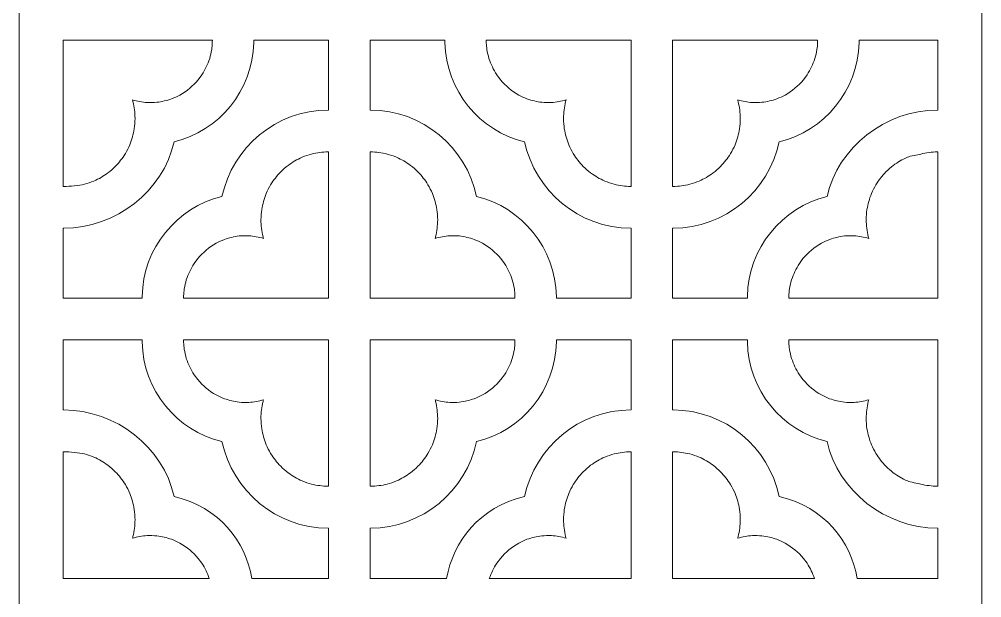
# Model space of a CAD drawing. Header units: centimetres. Extents: x -8.9 to 4.9, y -11.7 to 13.3.
# Drawn here: x -8.92 to -2.79, y -2.08 to 1.61 of the extents above; entities that cross this region are included whole.
import ezdxf

# ---------------------------------------------------------------- set-up
doc = ezdxf.new("R2010")
doc.units = ezdxf.units.CM
doc.header["$MEASUREMENT"] = 0
doc.layers.add('layer 1', color=7, linetype='Continuous')

msp = doc.modelspace()

# ---------------------------------------------------------------- linework, layer by layer
at = {"layer": 'layer 1', "color": 242, "lineweight": 9}
for points, knots in [([(-8.92213, 13.2767), (-8.92213, 13.2767), (-2.78513, 13.2767), (-2.78513, 13.2767), (-2.78513, 13.2767), (-2.78513, 13.2767), (-2.78513, -11.68049), (-2.78513, -11.68049), (-2.78513, -11.68049), (-2.78513, -11.68049), (-8.92213, -11.68049), (-8.92213, -11.68049), (-8.92213, -11.68049), (-8.92213, -11.68049), (-8.92213, 13.2767), (-8.92213, 13.2767)], [0, 0, 0, 0, 0.2, 0.2, 0.2, 0.2, 0.4, 0.4, 0.4, 0.4, 0.6, 0.6, 0.6, 0.6, 1, 1, 1, 1]), ([(-8.64126, 1.4734), (-8.64126, 1.4734), (-7.69088, 1.4734), (-7.69088, 1.4734), (-7.69088, 1.4734), (-7.69095, 1.46608), (-7.69107, 1.45833), (-7.69122, 1.45494), (-7.69122, 1.45494), (-7.69182, 1.4414), (-7.69301, 1.42778), (-7.69479, 1.41367), (-7.69479, 1.41367), (-7.69829, 1.39396), (-7.70254, 1.37535), (-7.70797, 1.35609), (-7.70797, 1.35609), (-7.72078, 1.31796), (-7.73629, 1.28551), (-7.75781, 1.25163), (-7.75781, 1.25163), (-7.75781, 1.25163), (-7.78074, 1.22067), (-7.78074, 1.22067), (-7.78074, 1.22067), (-7.81572, 1.17988), (-7.85186, 1.14967), (-7.89814, 1.12272), (-7.89814, 1.12272), (-7.91546, 1.11373), (-7.93241, 1.10597), (-7.95052, 1.09873), (-7.95052, 1.09873), (-7.98237, 1.0878), (-8.01209, 1.0809), (-8.04545, 1.07659), (-8.04545, 1.07659), (-8.06606, 1.075), (-8.08572, 1.07451), (-8.10638, 1.07504), (-8.10638, 1.07504), (-8.13919, 1.07757), (-8.16865, 1.08274), (-8.20018, 1.09163), (-8.20018, 1.09163), (-8.19914, 1.08818), (-8.19813, 1.08471), (-8.19714, 1.0812), (-8.19714, 1.0812), (-8.18875, 1.04459), (-8.1846, 1.01086), (-8.18366, 0.97329), (-8.18366, 0.97329), (-8.18422, 0.95089), (-8.1858, 0.92961), (-8.18861, 0.90738), (-8.18861, 0.90738), (-8.195, 0.87136), (-8.20397, 0.83941), (-8.21728, 0.80537), (-8.21728, 0.80537), (-8.22598, 0.78598), (-8.23518, 0.76787), (-8.24569, 0.74941), (-8.24569, 0.74941), (-8.26492, 0.71915), (-8.28505, 0.69329), (-8.30961, 0.66725), (-8.30961, 0.66725), (-8.32482, 0.65259), (-8.34004, 0.63926), (-8.35656, 0.62612), (-8.35656, 0.62612), (-8.3856, 0.60522), (-8.41378, 0.58881), (-8.44625, 0.57393), (-8.44625, 0.57393), (-8.466, 0.56604), (-8.4852, 0.55946), (-8.50561, 0.55357), (-8.50561, 0.55357), (-8.54183, 0.54509), (-8.60119, 0.5409), (-8.63835, 0.53994), (-8.63835, 0.53994), (-8.63864, 0.53995), (-8.63978, 0.53996), (-8.64126, 0.53997), (-8.64126, 0.53997), (-8.64126, 0.53997), (-8.64126, 1.4734), (-8.64126, 1.4734)], [0, 0, 0, 0, 0.0416667, 0.0416667, 0.0416667, 0.0416667, 0.0833333, 0.0833333, 0.0833333, 0.0833333, 0.125, 0.125, 0.125, 0.125, 0.1666667, 0.1666667, 0.1666667, 0.1666667, 0.2083333, 0.2083333, 0.2083333, 0.2083333, 0.25, 0.25, 0.25, 0.25, 0.2916667, 0.2916667, 0.2916667, 0.2916667, 0.3333333, 0.3333333, 0.3333333, 0.3333333, 0.375, 0.375, 0.375, 0.375, 0.4166667, 0.4166667, 0.4166667, 0.4166667, 0.4583333, 0.4583333, 0.4583333, 0.4583333, 0.5, 0.5, 0.5, 0.5, 0.5416667, 0.5416667, 0.5416667, 0.5416667, 0.5833333, 0.5833333, 0.5833333, 0.5833333, 0.625, 0.625, 0.625, 0.625, 0.6666667, 0.6666667, 0.6666667, 0.6666667, 0.7083333, 0.7083333, 0.7083333, 0.7083333, 0.75, 0.75, 0.75, 0.75, 0.7916667, 0.7916667, 0.7916667, 0.7916667, 0.8333333, 0.8333333, 0.8333333, 0.8333333, 0.875, 0.875, 0.875, 0.875, 0.9166667, 0.9166667, 0.9166667, 0.9166667, 1, 1, 1, 1]), ([(-7.42633, 1.4734), (-7.42633, 1.4734), (-6.94959, 1.4734), (-6.94959, 1.4734), (-6.94959, 1.4734), (-6.94959, 1.4734), (-6.94959, 1.02704), (-6.94959, 1.02704), (-6.94959, 1.02704), (-6.95123, 1.02704), (-6.95232, 1.02704), (-6.95251, 1.02704), (-6.95251, 1.02704), (-7.2838, 1.02704), (-7.562, 0.78984), (-7.6295, 0.47487), (-7.6295, 0.47487), (-7.91702, 0.40658), (-8.13308, 0.14726), (-8.1385, -0.16242), (-8.1385, -0.16242), (-8.13852, -0.16393), (-8.13855, -0.16837), (-8.13856, -0.17328), (-8.13856, -0.17328), (-8.13856, -0.17328), (-8.64126, -0.17328), (-8.64126, -0.17328), (-8.64126, -0.17328), (-8.64126, -0.17328), (-8.64126, 0.27314), (-8.64126, 0.27314), (-8.64126, 0.27314), (-8.63978, 0.27314), (-8.63864, 0.27313), (-8.63835, 0.27313), (-8.63835, 0.27313), (-8.30705, 0.27313), (-8.00288, 0.51033), (-7.93538, 0.8253), (-7.93538, 0.8253), (-7.64907, 0.89331), (-7.43361, 1.15074), (-7.42646, 1.4587), (-7.42646, 1.4587), (-7.4264, 1.46115), (-7.42636, 1.46729), (-7.42633, 1.4734)], [0, 0, 0, 0, 0.0769231, 0.0769231, 0.0769231, 0.0769231, 0.1538462, 0.1538462, 0.1538462, 0.1538462, 0.2307692, 0.2307692, 0.2307692, 0.2307692, 0.3076923, 0.3076923, 0.3076923, 0.3076923, 0.3846154, 0.3846154, 0.3846154, 0.3846154, 0.4615385, 0.4615385, 0.4615385, 0.4615385, 0.5384615, 0.5384615, 0.5384615, 0.5384615, 0.6153846, 0.6153846, 0.6153846, 0.6153846, 0.6923077, 0.6923077, 0.6923077, 0.6923077, 0.7692308, 0.7692308, 0.7692308, 0.7692308, 0.8461538, 0.8461538, 0.8461538, 0.8461538, 1, 1, 1, 1]), ([(-6.20898, 1.4734), (-6.20898, 1.4734), (-6.6842, 1.4734), (-6.6842, 1.4734), (-6.6842, 1.4734), (-6.6842, 1.4734), (-6.6842, 1.02704), (-6.6842, 1.02704), (-6.6842, 1.02704), (-6.68342, 1.02704), (-6.68292, 1.02704), (-6.6828, 1.02704), (-6.6828, 1.02704), (-6.3515, 1.02704), (-6.07331, 0.78984), (-6.00581, 0.47487), (-6.00581, 0.47487), (-5.71829, 0.40658), (-5.50223, 0.14726), (-5.49681, -0.16242), (-5.49681, -0.16242), (-5.49678, -0.16393), (-5.49676, -0.16837), (-5.49674, -0.17328), (-5.49674, -0.17328), (-5.49674, -0.17328), (-5.02003, -0.17328), (-5.02003, -0.17328), (-5.02003, -0.17328), (-5.02003, -0.17328), (-5.02003, 0.27314), (-5.02003, 0.27314), (-5.02003, 0.27314), (-5.02151, 0.27314), (-5.02265, 0.27313), (-5.02294, 0.27313), (-5.02294, 0.27313), (-5.35423, 0.27313), (-5.63243, 0.51033), (-5.69993, 0.8253), (-5.69993, 0.8253), (-5.98624, 0.89331), (-6.20169, 1.15074), (-6.20885, 1.4587), (-6.20885, 1.4587), (-6.2089, 1.46115), (-6.20895, 1.46729), (-6.20898, 1.4734)], [0, 0, 0, 0, 0.0769231, 0.0769231, 0.0769231, 0.0769231, 0.1538462, 0.1538462, 0.1538462, 0.1538462, 0.2307692, 0.2307692, 0.2307692, 0.2307692, 0.3076923, 0.3076923, 0.3076923, 0.3076923, 0.3846154, 0.3846154, 0.3846154, 0.3846154, 0.4615385, 0.4615385, 0.4615385, 0.4615385, 0.5384615, 0.5384615, 0.5384615, 0.5384615, 0.6153846, 0.6153846, 0.6153846, 0.6153846, 0.6923077, 0.6923077, 0.6923077, 0.6923077, 0.7692308, 0.7692308, 0.7692308, 0.7692308, 0.8461538, 0.8461538, 0.8461538, 0.8461538, 1, 1, 1, 1]), ([(-5.02003, 1.4734), (-5.02003, 1.4734), (-5.94443, 1.4734), (-5.94443, 1.4734), (-5.94443, 1.4734), (-5.94435, 1.46608), (-5.94424, 1.45833), (-5.94409, 1.45494), (-5.94409, 1.45494), (-5.94349, 1.4414), (-5.9423, 1.42778), (-5.94052, 1.41367), (-5.94052, 1.41367), (-5.93702, 1.39396), (-5.93277, 1.37535), (-5.92733, 1.35609), (-5.92733, 1.35609), (-5.91453, 1.31796), (-5.89902, 1.28551), (-5.8775, 1.25163), (-5.8775, 1.25163), (-5.8775, 1.25163), (-5.85457, 1.22067), (-5.85457, 1.22067), (-5.85457, 1.22067), (-5.81959, 1.17988), (-5.78345, 1.14967), (-5.73717, 1.12272), (-5.73717, 1.12272), (-5.71985, 1.11373), (-5.70289, 1.10597), (-5.68479, 1.09873), (-5.68479, 1.09873), (-5.65294, 1.0878), (-5.62322, 1.0809), (-5.58986, 1.07659), (-5.58986, 1.07659), (-5.56925, 1.075), (-5.54959, 1.07451), (-5.52893, 1.07504), (-5.52893, 1.07504), (-5.49611, 1.07757), (-5.46666, 1.08274), (-5.43513, 1.09163), (-5.43513, 1.09163), (-5.43616, 1.08818), (-5.43718, 1.08471), (-5.43816, 1.0812), (-5.43816, 1.0812), (-5.44656, 1.04459), (-5.4507, 1.01086), (-5.45165, 0.97329), (-5.45165, 0.97329), (-5.45108, 0.95089), (-5.44951, 0.92961), (-5.4467, 0.90738), (-5.4467, 0.90738), (-5.4403, 0.87136), (-5.43134, 0.83941), (-5.41802, 0.80537), (-5.41802, 0.80537), (-5.40933, 0.78598), (-5.40013, 0.76787), (-5.38961, 0.74941), (-5.38961, 0.74941), (-5.37039, 0.71915), (-5.35026, 0.69329), (-5.3257, 0.66725), (-5.3257, 0.66725), (-5.31049, 0.65259), (-5.29526, 0.63926), (-5.27875, 0.62612), (-5.27875, 0.62612), (-5.24971, 0.60522), (-5.22152, 0.58881), (-5.18906, 0.57393), (-5.18906, 0.57393), (-5.16931, 0.56604), (-5.15011, 0.55946), (-5.1297, 0.55357), (-5.1297, 0.55357), (-5.09348, 0.54509), (-5.0601, 0.5409), (-5.02294, 0.53994), (-5.02294, 0.53994), (-5.02265, 0.53995), (-5.02151, 0.53996), (-5.02003, 0.53997), (-5.02003, 0.53997), (-5.02003, 0.53997), (-5.02003, 1.4734), (-5.02003, 1.4734)], [0, 0, 0, 0, 0.0416667, 0.0416667, 0.0416667, 0.0416667, 0.0833333, 0.0833333, 0.0833333, 0.0833333, 0.125, 0.125, 0.125, 0.125, 0.1666667, 0.1666667, 0.1666667, 0.1666667, 0.2083333, 0.2083333, 0.2083333, 0.2083333, 0.25, 0.25, 0.25, 0.25, 0.2916667, 0.2916667, 0.2916667, 0.2916667, 0.3333333, 0.3333333, 0.3333333, 0.3333333, 0.375, 0.375, 0.375, 0.375, 0.4166667, 0.4166667, 0.4166667, 0.4166667, 0.4583333, 0.4583333, 0.4583333, 0.4583333, 0.5, 0.5, 0.5, 0.5, 0.5416667, 0.5416667, 0.5416667, 0.5416667, 0.5833333, 0.5833333, 0.5833333, 0.5833333, 0.625, 0.625, 0.625, 0.625, 0.6666667, 0.6666667, 0.6666667, 0.6666667, 0.7083333, 0.7083333, 0.7083333, 0.7083333, 0.75, 0.75, 0.75, 0.75, 0.7916667, 0.7916667, 0.7916667, 0.7916667, 0.8333333, 0.8333333, 0.8333333, 0.8333333, 0.875, 0.875, 0.875, 0.875, 0.9166667, 0.9166667, 0.9166667, 0.9166667, 1, 1, 1, 1]), ([(-4.75616, 1.4734), (-4.75616, 1.4734), (-3.83175, 1.4734), (-3.83175, 1.4734), (-3.83175, 1.4734), (-3.83183, 1.46608), (-3.83194, 1.45833), (-3.83209, 1.45494), (-3.83209, 1.45494), (-3.83269, 1.4414), (-3.83388, 1.42778), (-3.83566, 1.41367), (-3.83566, 1.41367), (-3.83916, 1.39396), (-3.84342, 1.37535), (-3.84885, 1.35609), (-3.84885, 1.35609), (-3.86166, 1.31796), (-3.87716, 1.28551), (-3.89868, 1.25163), (-3.89868, 1.25163), (-3.89868, 1.25163), (-3.92161, 1.22067), (-3.92161, 1.22067), (-3.92161, 1.22067), (-3.95659, 1.17988), (-3.99273, 1.14967), (-4.03901, 1.12272), (-4.03901, 1.12272), (-4.05634, 1.11373), (-4.07329, 1.10597), (-4.09139, 1.09873), (-4.09139, 1.09873), (-4.12325, 1.0878), (-4.15296, 1.0809), (-4.18633, 1.07659), (-4.18633, 1.07659), (-4.20693, 1.075), (-4.22659, 1.07451), (-4.24725, 1.07504), (-4.24725, 1.07504), (-4.28007, 1.07757), (-4.30952, 1.08274), (-4.34105, 1.09163), (-4.34105, 1.09163), (-4.34002, 1.08818), (-4.339, 1.08471), (-4.33802, 1.0812), (-4.33802, 1.0812), (-4.32963, 1.04459), (-4.32548, 1.01086), (-4.32453, 0.97329), (-4.32453, 0.97329), (-4.3251, 0.95089), (-4.32667, 0.92961), (-4.32948, 0.90738), (-4.32948, 0.90738), (-4.33588, 0.87136), (-4.34484, 0.83941), (-4.35816, 0.80537), (-4.35816, 0.80537), (-4.36685, 0.78598), (-4.37605, 0.76787), (-4.38657, 0.74941), (-4.38657, 0.74941), (-4.40579, 0.71915), (-4.42592, 0.69329), (-4.45048, 0.66725), (-4.45048, 0.66725), (-4.46569, 0.65259), (-4.48092, 0.63926), (-4.49744, 0.62612), (-4.49744, 0.62612), (-4.52647, 0.60522), (-4.55466, 0.58881), (-4.58712, 0.57393), (-4.58712, 0.57393), (-4.60687, 0.56604), (-4.62607, 0.55946), (-4.64648, 0.55357), (-4.64648, 0.55357), (-4.68271, 0.54509), (-4.71608, 0.5409), (-4.75324, 0.53994), (-4.75324, 0.53994), (-4.75353, 0.53995), (-4.75467, 0.53996), (-4.75616, 0.53997), (-4.75616, 0.53997), (-4.75616, 0.53997), (-4.75616, 1.4734), (-4.75616, 1.4734)], [0, 0, 0, 0, 0.0416667, 0.0416667, 0.0416667, 0.0416667, 0.0833333, 0.0833333, 0.0833333, 0.0833333, 0.125, 0.125, 0.125, 0.125, 0.1666667, 0.1666667, 0.1666667, 0.1666667, 0.2083333, 0.2083333, 0.2083333, 0.2083333, 0.25, 0.25, 0.25, 0.25, 0.2916667, 0.2916667, 0.2916667, 0.2916667, 0.3333333, 0.3333333, 0.3333333, 0.3333333, 0.375, 0.375, 0.375, 0.375, 0.4166667, 0.4166667, 0.4166667, 0.4166667, 0.4583333, 0.4583333, 0.4583333, 0.4583333, 0.5, 0.5, 0.5, 0.5, 0.5416667, 0.5416667, 0.5416667, 0.5416667, 0.5833333, 0.5833333, 0.5833333, 0.5833333, 0.625, 0.625, 0.625, 0.625, 0.6666667, 0.6666667, 0.6666667, 0.6666667, 0.7083333, 0.7083333, 0.7083333, 0.7083333, 0.75, 0.75, 0.75, 0.75, 0.7916667, 0.7916667, 0.7916667, 0.7916667, 0.8333333, 0.8333333, 0.8333333, 0.8333333, 0.875, 0.875, 0.875, 0.875, 0.9166667, 0.9166667, 0.9166667, 0.9166667, 1, 1, 1, 1]), ([(-3.5672, 1.4734), (-3.5672, 1.4734), (-3.066, 1.4734), (-3.066, 1.4734), (-3.066, 1.4734), (-3.066, 1.4734), (-3.066, 1.02704), (-3.066, 1.02704), (-3.066, 1.02704), (-3.06679, 1.02704), (-3.06728, 1.02704), (-3.0674, 1.02704), (-3.0674, 1.02704), (-3.3987, 1.02704), (-3.70287, 0.78984), (-3.77038, 0.47487), (-3.77038, 0.47487), (-4.05789, 0.40658), (-4.27395, 0.14726), (-4.27937, -0.16242), (-4.27937, -0.16242), (-4.2794, -0.16393), (-4.27942, -0.16837), (-4.27944, -0.17328), (-4.27944, -0.17328), (-4.27944, -0.17328), (-4.75616, -0.17328), (-4.75616, -0.17328), (-4.75616, -0.17328), (-4.75616, -0.17328), (-4.75616, 0.27314), (-4.75616, 0.27314), (-4.75616, 0.27314), (-4.75467, 0.27314), (-4.75353, 0.27313), (-4.75324, 0.27313), (-4.75324, 0.27313), (-4.42195, 0.27313), (-4.14375, 0.51033), (-4.07625, 0.8253), (-4.07625, 0.8253), (-3.78994, 0.89331), (-3.57449, 1.15074), (-3.56733, 1.4587), (-3.56733, 1.4587), (-3.56728, 1.46115), (-3.56723, 1.46729), (-3.5672, 1.4734)], [0, 0, 0, 0, 0.0769231, 0.0769231, 0.0769231, 0.0769231, 0.1538462, 0.1538462, 0.1538462, 0.1538462, 0.2307692, 0.2307692, 0.2307692, 0.2307692, 0.3076923, 0.3076923, 0.3076923, 0.3076923, 0.3846154, 0.3846154, 0.3846154, 0.3846154, 0.4615385, 0.4615385, 0.4615385, 0.4615385, 0.5384615, 0.5384615, 0.5384615, 0.5384615, 0.6153846, 0.6153846, 0.6153846, 0.6153846, 0.6923077, 0.6923077, 0.6923077, 0.6923077, 0.7692308, 0.7692308, 0.7692308, 0.7692308, 0.8461538, 0.8461538, 0.8461538, 0.8461538, 1, 1, 1, 1]), ([(-7.87402, -0.17328), (-7.87397, -0.16696), (-7.8739, -0.16082), (-7.87381, -0.15846), (-7.87381, -0.15846), (-7.87327, -0.1437), (-7.87203, -0.12889), (-7.87009, -0.11349), (-7.87009, -0.11349), (-7.86659, -0.09378), (-7.86234, -0.07518), (-7.8569, -0.05591), (-7.8569, -0.05591), (-7.8441, -0.01779), (-7.82859, 0.01467), (-7.80707, 0.04854), (-7.80707, 0.04854), (-7.80707, 0.04854), (-7.78414, 0.07951), (-7.78414, 0.07951), (-7.78414, 0.07951), (-7.74916, 0.1203), (-7.71302, 0.15051), (-7.66674, 0.17746), (-7.66674, 0.17746), (-7.64942, 0.18644), (-7.63246, 0.19421), (-7.61436, 0.20145), (-7.61436, 0.20145), (-7.5825, 0.21238), (-7.55279, 0.21928), (-7.51943, 0.22359), (-7.51943, 0.22359), (-7.49882, 0.22518), (-7.47916, 0.22567), (-7.4585, 0.22514), (-7.4585, 0.22514), (-7.42568, 0.2226), (-7.39623, 0.21744), (-7.3647, 0.20855), (-7.3647, 0.20855), (-7.36573, 0.21199), (-7.36675, 0.21547), (-7.36773, 0.21897), (-7.36773, 0.21897), (-7.37613, 0.25558), (-7.38027, 0.28932), (-7.38122, 0.32689), (-7.38122, 0.32689), (-7.38065, 0.34928), (-7.37908, 0.37057), (-7.37627, 0.3928), (-7.37627, 0.3928), (-7.36987, 0.42881), (-7.36091, 0.46077), (-7.34759, 0.4948), (-7.34759, 0.4948), (-7.3389, 0.51419), (-7.3297, 0.53231), (-7.31918, 0.55076), (-7.31918, 0.55076), (-7.29996, 0.58103), (-7.27983, 0.60689), (-7.25527, 0.63292), (-7.25527, 0.63292), (-7.24006, 0.64758), (-7.22483, 0.66092), (-7.20831, 0.67405), (-7.20831, 0.67405), (-7.17928, 0.69495), (-7.15109, 0.71137), (-7.11863, 0.72625), (-7.11863, 0.72625), (-7.09888, 0.73414), (-7.07968, 0.74072), (-7.05927, 0.7466), (-7.05927, 0.7466), (-7.02305, 0.75509), (-6.98967, 0.75928), (-6.95251, 0.76023), (-6.95251, 0.76023), (-6.95233, 0.76023), (-6.95125, 0.76022), (-6.94959, 0.76022), (-6.94959, 0.76022), (-6.94959, 0.76022), (-6.94959, -0.17328), (-6.94959, -0.17328), (-6.94959, -0.17328), (-6.94959, -0.17328), (-7.87402, -0.17328), (-7.87402, -0.17328)], [0, 0, 0, 0, 0.0416667, 0.0416667, 0.0416667, 0.0416667, 0.0833333, 0.0833333, 0.0833333, 0.0833333, 0.125, 0.125, 0.125, 0.125, 0.1666667, 0.1666667, 0.1666667, 0.1666667, 0.2083333, 0.2083333, 0.2083333, 0.2083333, 0.25, 0.25, 0.25, 0.25, 0.2916667, 0.2916667, 0.2916667, 0.2916667, 0.3333333, 0.3333333, 0.3333333, 0.3333333, 0.375, 0.375, 0.375, 0.375, 0.4166667, 0.4166667, 0.4166667, 0.4166667, 0.4583333, 0.4583333, 0.4583333, 0.4583333, 0.5, 0.5, 0.5, 0.5, 0.5416667, 0.5416667, 0.5416667, 0.5416667, 0.5833333, 0.5833333, 0.5833333, 0.5833333, 0.625, 0.625, 0.625, 0.625, 0.6666667, 0.6666667, 0.6666667, 0.6666667, 0.7083333, 0.7083333, 0.7083333, 0.7083333, 0.75, 0.75, 0.75, 0.75, 0.7916667, 0.7916667, 0.7916667, 0.7916667, 0.8333333, 0.8333333, 0.8333333, 0.8333333, 0.875, 0.875, 0.875, 0.875, 0.9166667, 0.9166667, 0.9166667, 0.9166667, 1, 1, 1, 1]), ([(-5.76129, -0.17328), (-5.76134, -0.16696), (-5.76141, -0.16082), (-5.76149, -0.15846), (-5.76149, -0.15846), (-5.76204, -0.1437), (-5.76328, -0.12889), (-5.76522, -0.11349), (-5.76522, -0.11349), (-5.76872, -0.09378), (-5.77297, -0.07518), (-5.7784, -0.05591), (-5.7784, -0.05591), (-5.79121, -0.01779), (-5.80672, 0.01467), (-5.82824, 0.04854), (-5.82824, 0.04854), (-5.82824, 0.04854), (-5.85117, 0.07951), (-5.85117, 0.07951), (-5.85117, 0.07951), (-5.88615, 0.1203), (-5.92229, 0.15051), (-5.96857, 0.17746), (-5.96857, 0.17746), (-5.98589, 0.18644), (-6.00284, 0.19421), (-6.02095, 0.20145), (-6.02095, 0.20145), (-6.0528, 0.21238), (-6.08252, 0.21928), (-6.11588, 0.22359), (-6.11588, 0.22359), (-6.13649, 0.22518), (-6.15615, 0.22567), (-6.17681, 0.22514), (-6.17681, 0.22514), (-6.20962, 0.2226), (-6.23908, 0.21744), (-6.27061, 0.20855), (-6.27061, 0.20855), (-6.26958, 0.21199), (-6.26856, 0.21547), (-6.26757, 0.21897), (-6.26757, 0.21897), (-6.25918, 0.25558), (-6.25503, 0.28932), (-6.25409, 0.32689), (-6.25409, 0.32689), (-6.25465, 0.34928), (-6.25623, 0.37057), (-6.25904, 0.3928), (-6.25904, 0.3928), (-6.26543, 0.42881), (-6.2744, 0.46077), (-6.28771, 0.4948), (-6.28771, 0.4948), (-6.29641, 0.51419), (-6.30561, 0.53231), (-6.31612, 0.55076), (-6.31612, 0.55076), (-6.33535, 0.58103), (-6.35548, 0.60689), (-6.38004, 0.63292), (-6.38004, 0.63292), (-6.39525, 0.64758), (-6.41047, 0.66092), (-6.42699, 0.67405), (-6.42699, 0.67405), (-6.45603, 0.69495), (-6.48421, 0.71137), (-6.51668, 0.72625), (-6.51668, 0.72625), (-6.53643, 0.73414), (-6.55563, 0.74072), (-6.57604, 0.7466), (-6.57604, 0.7466), (-6.61226, 0.75509), (-6.64564, 0.75928), (-6.6828, 0.76023), (-6.6828, 0.76023), (-6.68291, 0.76023), (-6.68341, 0.76022), (-6.6842, 0.76022), (-6.6842, 0.76022), (-6.6842, 0.76022), (-6.6842, -0.17328), (-6.6842, -0.17328), (-6.6842, -0.17328), (-6.6842, -0.17328), (-5.76129, -0.17328), (-5.76129, -0.17328)], [0, 0, 0, 0, 0.0416667, 0.0416667, 0.0416667, 0.0416667, 0.0833333, 0.0833333, 0.0833333, 0.0833333, 0.125, 0.125, 0.125, 0.125, 0.1666667, 0.1666667, 0.1666667, 0.1666667, 0.2083333, 0.2083333, 0.2083333, 0.2083333, 0.25, 0.25, 0.25, 0.25, 0.2916667, 0.2916667, 0.2916667, 0.2916667, 0.3333333, 0.3333333, 0.3333333, 0.3333333, 0.375, 0.375, 0.375, 0.375, 0.4166667, 0.4166667, 0.4166667, 0.4166667, 0.4583333, 0.4583333, 0.4583333, 0.4583333, 0.5, 0.5, 0.5, 0.5, 0.5416667, 0.5416667, 0.5416667, 0.5416667, 0.5833333, 0.5833333, 0.5833333, 0.5833333, 0.625, 0.625, 0.625, 0.625, 0.6666667, 0.6666667, 0.6666667, 0.6666667, 0.7083333, 0.7083333, 0.7083333, 0.7083333, 0.75, 0.75, 0.75, 0.75, 0.7916667, 0.7916667, 0.7916667, 0.7916667, 0.8333333, 0.8333333, 0.8333333, 0.8333333, 0.875, 0.875, 0.875, 0.875, 0.9166667, 0.9166667, 0.9166667, 0.9166667, 1, 1, 1, 1]), ([(-4.0149, -0.17328), (-4.01484, -0.16696), (-4.01477, -0.16082), (-4.01469, -0.15846), (-4.01469, -0.15846), (-4.01414, -0.1437), (-4.0129, -0.12889), (-4.01096, -0.11349), (-4.01096, -0.11349), (-4.00746, -0.09378), (-4.00321, -0.07518), (-3.99778, -0.05591), (-3.99778, -0.05591), (-3.98497, -0.01779), (-3.96946, 0.01467), (-3.94794, 0.04854), (-3.94794, 0.04854), (-3.94794, 0.04854), (-3.92501, 0.07951), (-3.92501, 0.07951), (-3.92501, 0.07951), (-3.89003, 0.1203), (-3.85389, 0.15051), (-3.80761, 0.17746), (-3.80761, 0.17746), (-3.79029, 0.18644), (-3.77334, 0.19421), (-3.75523, 0.20145), (-3.75523, 0.20145), (-3.72338, 0.21238), (-3.69366, 0.21928), (-3.6603, 0.22359), (-3.6603, 0.22359), (-3.63969, 0.22518), (-3.62003, 0.22567), (-3.59938, 0.22514), (-3.59938, 0.22514), (-3.56656, 0.2226), (-3.5371, 0.21744), (-3.50557, 0.20855), (-3.50557, 0.20855), (-3.50661, 0.21199), (-3.50762, 0.21547), (-3.50861, 0.21897), (-3.50861, 0.21897), (-3.517, 0.25558), (-3.52115, 0.28932), (-3.52209, 0.32689), (-3.52209, 0.32689), (-3.52153, 0.34928), (-3.51995, 0.37057), (-3.51714, 0.3928), (-3.51714, 0.3928), (-3.51075, 0.42881), (-3.50178, 0.46077), (-3.48847, 0.4948), (-3.48847, 0.4948), (-3.47977, 0.51419), (-3.47057, 0.53231), (-3.46006, 0.55076), (-3.46006, 0.55076), (-3.44083, 0.58103), (-3.4207, 0.60689), (-3.39614, 0.63292), (-3.39614, 0.63292), (-3.38093, 0.64758), (-3.36571, 0.66092), (-3.34919, 0.67405), (-3.34919, 0.67405), (-3.32015, 0.69495), (-3.29197, 0.71137), (-3.2595, 0.72625), (-3.2595, 0.72625), (-3.23975, 0.73414), (-3.19457, 0.74072), (-3.17416, 0.7466), (-3.17416, 0.7466), (-3.13794, 0.75509), (-3.10456, 0.75928), (-3.0674, 0.76023), (-3.0674, 0.76023), (-3.06729, 0.76023), (-3.06679, 0.76022), (-3.066, 0.76022), (-3.066, 0.76022), (-3.066, 0.76022), (-3.066, -0.17328), (-3.066, -0.17328), (-3.066, -0.17328), (-3.066, -0.17328), (-4.0149, -0.17328), (-4.0149, -0.17328)], [0, 0, 0, 0, 0.0416667, 0.0416667, 0.0416667, 0.0416667, 0.0833333, 0.0833333, 0.0833333, 0.0833333, 0.125, 0.125, 0.125, 0.125, 0.1666667, 0.1666667, 0.1666667, 0.1666667, 0.2083333, 0.2083333, 0.2083333, 0.2083333, 0.25, 0.25, 0.25, 0.25, 0.2916667, 0.2916667, 0.2916667, 0.2916667, 0.3333333, 0.3333333, 0.3333333, 0.3333333, 0.375, 0.375, 0.375, 0.375, 0.4166667, 0.4166667, 0.4166667, 0.4166667, 0.4583333, 0.4583333, 0.4583333, 0.4583333, 0.5, 0.5, 0.5, 0.5, 0.5416667, 0.5416667, 0.5416667, 0.5416667, 0.5833333, 0.5833333, 0.5833333, 0.5833333, 0.625, 0.625, 0.625, 0.625, 0.6666667, 0.6666667, 0.6666667, 0.6666667, 0.7083333, 0.7083333, 0.7083333, 0.7083333, 0.75, 0.75, 0.75, 0.75, 0.7916667, 0.7916667, 0.7916667, 0.7916667, 0.8333333, 0.8333333, 0.8333333, 0.8333333, 0.875, 0.875, 0.875, 0.875, 0.9166667, 0.9166667, 0.9166667, 0.9166667, 1, 1, 1, 1]), ([(-7.43843, -1.96214), (-7.43843, -1.96214), (-6.94959, -1.96214), (-6.94959, -1.96214), (-6.94959, -1.96214), (-6.94959, -1.85487), (-6.94959, -1.7476), (-6.94959, -1.64033), (-6.94959, -1.64033), (-6.95123, -1.64033), (-6.95232, -1.64033), (-6.95251, -1.64033), (-6.95251, -1.64033), (-7.2838, -1.64033), (-7.562, -1.40313), (-7.6295, -1.08816), (-7.6295, -1.08816), (-7.91702, -1.01987), (-8.13308, -0.76055), (-8.1385, -0.45087), (-8.1385, -0.45087), (-8.13852, -0.44936), (-8.13855, -0.44492), (-8.13856, -0.44001), (-8.13856, -0.44001), (-8.13856, -0.44001), (-8.64126, -0.44001), (-8.64126, -0.44001), (-8.64126, -0.44001), (-8.64126, -0.44001), (-8.64126, -0.88643), (-8.64126, -0.88643), (-8.64126, -0.88643), (-8.63978, -0.88643), (-8.63864, -0.88642), (-8.63835, -0.88642), (-8.63835, -0.88642), (-8.30705, -0.88642), (-8.00288, -1.12362), (-7.93538, -1.43859), (-7.93538, -1.43859), (-7.64612, -1.5073), (-7.48054, -1.72396), (-7.43843, -1.96214)], [0, 0, 0, 0, 0.0833333, 0.0833333, 0.0833333, 0.0833333, 0.1666667, 0.1666667, 0.1666667, 0.1666667, 0.25, 0.25, 0.25, 0.25, 0.3333333, 0.3333333, 0.3333333, 0.3333333, 0.4166667, 0.4166667, 0.4166667, 0.4166667, 0.5, 0.5, 0.5, 0.5, 0.5833333, 0.5833333, 0.5833333, 0.5833333, 0.6666667, 0.6666667, 0.6666667, 0.6666667, 0.75, 0.75, 0.75, 0.75, 0.8333333, 0.8333333, 0.8333333, 0.8333333, 1, 1, 1, 1]), ([(-7.87402, -0.44001), (-7.87397, -0.44632), (-7.8739, -0.45247), (-7.87381, -0.45483), (-7.87381, -0.45483), (-7.87327, -0.46959), (-7.87203, -0.4844), (-7.87009, -0.49979), (-7.87009, -0.49979), (-7.86659, -0.5195), (-7.86234, -0.53811), (-7.8569, -0.55738), (-7.8569, -0.55738), (-7.8441, -0.5955), (-7.82859, -0.62796), (-7.80707, -0.66183), (-7.80707, -0.66183), (-7.80707, -0.66183), (-7.78414, -0.6928), (-7.78414, -0.6928), (-7.78414, -0.6928), (-7.74916, -0.73359), (-7.71302, -0.7638), (-7.66674, -0.79074), (-7.66674, -0.79074), (-7.64942, -0.79973), (-7.63246, -0.8075), (-7.61436, -0.81473), (-7.61436, -0.81473), (-7.5825, -0.82567), (-7.55279, -0.83257), (-7.51943, -0.83687), (-7.51943, -0.83687), (-7.49882, -0.83846), (-7.47916, -0.83896), (-7.4585, -0.83842), (-7.4585, -0.83842), (-7.42568, -0.83589), (-7.39623, -0.83073), (-7.3647, -0.82184), (-7.3647, -0.82184), (-7.36573, -0.82528), (-7.36675, -0.82875), (-7.36773, -0.83226), (-7.36773, -0.83226), (-7.37613, -0.86887), (-7.38027, -0.9026), (-7.38122, -0.94018), (-7.38122, -0.94018), (-7.38065, -0.96257), (-7.37908, -0.98385), (-7.37627, -1.00608), (-7.37627, -1.00608), (-7.36987, -1.0421), (-7.36091, -1.07406), (-7.34759, -1.10809), (-7.34759, -1.10809), (-7.3389, -1.12748), (-7.3297, -1.1456), (-7.31918, -1.16405), (-7.31918, -1.16405), (-7.29996, -1.19432), (-7.27983, -1.22018), (-7.25527, -1.24621), (-7.25527, -1.24621), (-7.24006, -1.26087), (-7.22483, -1.27421), (-7.20831, -1.28734), (-7.20831, -1.28734), (-7.17928, -1.30824), (-7.15109, -1.32466), (-7.11863, -1.33953), (-7.11863, -1.33953), (-7.09888, -1.34743), (-7.07968, -1.35401), (-7.05927, -1.35989), (-7.05927, -1.35989), (-7.02305, -1.36838), (-6.98967, -1.37256), (-6.95251, -1.37352), (-6.95251, -1.37352), (-6.95233, -1.37352), (-6.95125, -1.37351), (-6.94959, -1.3735), (-6.94959, -1.3735), (-6.94959, -1.3735), (-6.94959, -0.44001), (-6.94959, -0.44001), (-6.94959, -0.44001), (-6.94959, -0.44001), (-7.87402, -0.44001), (-7.87402, -0.44001)], [0, 0, 0, 0, 0.0416667, 0.0416667, 0.0416667, 0.0416667, 0.0833333, 0.0833333, 0.0833333, 0.0833333, 0.125, 0.125, 0.125, 0.125, 0.1666667, 0.1666667, 0.1666667, 0.1666667, 0.2083333, 0.2083333, 0.2083333, 0.2083333, 0.25, 0.25, 0.25, 0.25, 0.2916667, 0.2916667, 0.2916667, 0.2916667, 0.3333333, 0.3333333, 0.3333333, 0.3333333, 0.375, 0.375, 0.375, 0.375, 0.4166667, 0.4166667, 0.4166667, 0.4166667, 0.4583333, 0.4583333, 0.4583333, 0.4583333, 0.5, 0.5, 0.5, 0.5, 0.5416667, 0.5416667, 0.5416667, 0.5416667, 0.5833333, 0.5833333, 0.5833333, 0.5833333, 0.625, 0.625, 0.625, 0.625, 0.6666667, 0.6666667, 0.6666667, 0.6666667, 0.7083333, 0.7083333, 0.7083333, 0.7083333, 0.75, 0.75, 0.75, 0.75, 0.7916667, 0.7916667, 0.7916667, 0.7916667, 0.8333333, 0.8333333, 0.8333333, 0.8333333, 0.875, 0.875, 0.875, 0.875, 0.9166667, 0.9166667, 0.9166667, 0.9166667, 1, 1, 1, 1]), ([(-6.6842, -1.96214), (-6.6842, -1.96214), (-6.19751, -1.96214), (-6.19751, -1.96214), (-6.19751, -1.96214), (-6.15533, -1.72401), (-5.98954, -1.50738), (-5.69993, -1.43859), (-5.69993, -1.43859), (-5.63243, -1.12362), (-5.35423, -0.88642), (-5.02294, -0.88642), (-5.02294, -0.88642), (-5.02265, -0.88642), (-5.02151, -0.88643), (-5.02003, -0.88643), (-5.02003, -0.88643), (-5.02003, -0.88643), (-5.02003, -0.44001), (-5.02003, -0.44001), (-5.02003, -0.44001), (-5.02003, -0.44001), (-5.49674, -0.44001), (-5.49674, -0.44001), (-5.49674, -0.44001), (-5.49676, -0.44492), (-5.49678, -0.44936), (-5.49681, -0.45087), (-5.49681, -0.45087), (-5.50223, -0.76055), (-5.71829, -1.01987), (-6.00581, -1.08816), (-6.00581, -1.08816), (-6.07331, -1.40313), (-6.3515, -1.64033), (-6.6828, -1.64033), (-6.6828, -1.64033), (-6.68292, -1.64033), (-6.68342, -1.64033), (-6.6842, -1.64033), (-6.6842, -1.64033), (-6.6842, -1.7476), (-6.6842, -1.85487), (-6.6842, -1.96214)], [0, 0, 0, 0, 0.0833333, 0.0833333, 0.0833333, 0.0833333, 0.1666667, 0.1666667, 0.1666667, 0.1666667, 0.25, 0.25, 0.25, 0.25, 0.3333333, 0.3333333, 0.3333333, 0.3333333, 0.4166667, 0.4166667, 0.4166667, 0.4166667, 0.5, 0.5, 0.5, 0.5, 0.5833333, 0.5833333, 0.5833333, 0.5833333, 0.6666667, 0.6666667, 0.6666667, 0.6666667, 0.75, 0.75, 0.75, 0.75, 0.8333333, 0.8333333, 0.8333333, 0.8333333, 1, 1, 1, 1]), ([(-5.76129, -0.44001), (-5.76134, -0.44632), (-5.76141, -0.45247), (-5.76149, -0.45483), (-5.76149, -0.45483), (-5.76204, -0.46959), (-5.76328, -0.4844), (-5.76522, -0.49979), (-5.76522, -0.49979), (-5.76872, -0.5195), (-5.77297, -0.53811), (-5.7784, -0.55738), (-5.7784, -0.55738), (-5.79121, -0.5955), (-5.80672, -0.62796), (-5.82824, -0.66183), (-5.82824, -0.66183), (-5.82824, -0.66183), (-5.85117, -0.6928), (-5.85117, -0.6928), (-5.85117, -0.6928), (-5.88615, -0.73359), (-5.92229, -0.7638), (-5.96857, -0.79074), (-5.96857, -0.79074), (-5.98589, -0.79973), (-6.00284, -0.8075), (-6.02095, -0.81473), (-6.02095, -0.81473), (-6.0528, -0.82567), (-6.08252, -0.83257), (-6.11588, -0.83687), (-6.11588, -0.83687), (-6.13649, -0.83846), (-6.15615, -0.83896), (-6.17681, -0.83842), (-6.17681, -0.83842), (-6.20962, -0.83589), (-6.23908, -0.83073), (-6.27061, -0.82184), (-6.27061, -0.82184), (-6.26958, -0.82528), (-6.26856, -0.82875), (-6.26757, -0.83226), (-6.26757, -0.83226), (-6.25918, -0.86887), (-6.25503, -0.9026), (-6.25409, -0.94018), (-6.25409, -0.94018), (-6.25465, -0.96257), (-6.25623, -0.98385), (-6.25904, -1.00608), (-6.25904, -1.00608), (-6.26543, -1.0421), (-6.2744, -1.07406), (-6.28771, -1.10809), (-6.28771, -1.10809), (-6.29641, -1.12748), (-6.30561, -1.1456), (-6.31612, -1.16405), (-6.31612, -1.16405), (-6.33535, -1.19432), (-6.35548, -1.22018), (-6.38004, -1.24621), (-6.38004, -1.24621), (-6.39525, -1.26087), (-6.41047, -1.27421), (-6.42699, -1.28734), (-6.42699, -1.28734), (-6.45603, -1.30824), (-6.48421, -1.32466), (-6.51668, -1.33953), (-6.51668, -1.33953), (-6.53643, -1.34743), (-6.55563, -1.35401), (-6.57604, -1.35989), (-6.57604, -1.35989), (-6.61226, -1.36838), (-6.64564, -1.37256), (-6.6828, -1.37352), (-6.6828, -1.37352), (-6.68291, -1.37352), (-6.68341, -1.37351), (-6.6842, -1.37351), (-6.6842, -1.37351), (-6.6842, -1.37351), (-6.6842, -0.44001), (-6.6842, -0.44001), (-6.6842, -0.44001), (-6.6842, -0.44001), (-5.76129, -0.44001), (-5.76129, -0.44001)], [0, 0, 0, 0, 0.0416667, 0.0416667, 0.0416667, 0.0416667, 0.0833333, 0.0833333, 0.0833333, 0.0833333, 0.125, 0.125, 0.125, 0.125, 0.1666667, 0.1666667, 0.1666667, 0.1666667, 0.2083333, 0.2083333, 0.2083333, 0.2083333, 0.25, 0.25, 0.25, 0.25, 0.2916667, 0.2916667, 0.2916667, 0.2916667, 0.3333333, 0.3333333, 0.3333333, 0.3333333, 0.375, 0.375, 0.375, 0.375, 0.4166667, 0.4166667, 0.4166667, 0.4166667, 0.4583333, 0.4583333, 0.4583333, 0.4583333, 0.5, 0.5, 0.5, 0.5, 0.5416667, 0.5416667, 0.5416667, 0.5416667, 0.5833333, 0.5833333, 0.5833333, 0.5833333, 0.625, 0.625, 0.625, 0.625, 0.6666667, 0.6666667, 0.6666667, 0.6666667, 0.7083333, 0.7083333, 0.7083333, 0.7083333, 0.75, 0.75, 0.75, 0.75, 0.7916667, 0.7916667, 0.7916667, 0.7916667, 0.8333333, 0.8333333, 0.8333333, 0.8333333, 0.875, 0.875, 0.875, 0.875, 0.9166667, 0.9166667, 0.9166667, 0.9166667, 1, 1, 1, 1]), ([(-3.57868, -1.96214), (-3.57868, -1.96214), (-3.066, -1.96214), (-3.066, -1.96214), (-3.066, -1.96214), (-3.066, -1.85487), (-3.066, -1.7476), (-3.066, -1.64033), (-3.066, -1.64033), (-3.06679, -1.64033), (-3.06728, -1.64033), (-3.0674, -1.64033), (-3.0674, -1.64033), (-3.3987, -1.64033), (-3.70287, -1.40313), (-3.77038, -1.08816), (-3.77038, -1.08816), (-4.05789, -1.01987), (-4.27395, -0.76055), (-4.27937, -0.45087), (-4.27937, -0.45087), (-4.2794, -0.44936), (-4.27942, -0.44492), (-4.27944, -0.44001), (-4.27944, -0.44001), (-4.27944, -0.44001), (-4.75616, -0.44001), (-4.75616, -0.44001), (-4.75616, -0.44001), (-4.75616, -0.44001), (-4.75616, -0.88643), (-4.75616, -0.88643), (-4.75616, -0.88643), (-4.75467, -0.88643), (-4.75353, -0.88642), (-4.75324, -0.88642), (-4.75324, -0.88642), (-4.42195, -0.88642), (-4.14375, -1.12362), (-4.07625, -1.43859), (-4.07625, -1.43859), (-3.78664, -1.50738), (-3.62086, -1.72401), (-3.57868, -1.96214)], [0, 0, 0, 0, 0.0833333, 0.0833333, 0.0833333, 0.0833333, 0.1666667, 0.1666667, 0.1666667, 0.1666667, 0.25, 0.25, 0.25, 0.25, 0.3333333, 0.3333333, 0.3333333, 0.3333333, 0.4166667, 0.4166667, 0.4166667, 0.4166667, 0.5, 0.5, 0.5, 0.5, 0.5833333, 0.5833333, 0.5833333, 0.5833333, 0.6666667, 0.6666667, 0.6666667, 0.6666667, 0.75, 0.75, 0.75, 0.75, 0.8333333, 0.8333333, 0.8333333, 0.8333333, 1, 1, 1, 1]), ([(-4.0149, -0.44001), (-4.01484, -0.44632), (-4.01477, -0.45247), (-4.01469, -0.45483), (-4.01469, -0.45483), (-4.01414, -0.46959), (-4.0129, -0.4844), (-4.01096, -0.49979), (-4.01096, -0.49979), (-4.00746, -0.5195), (-4.00321, -0.53811), (-3.99778, -0.55738), (-3.99778, -0.55738), (-3.98497, -0.5955), (-3.96946, -0.62796), (-3.94794, -0.66183), (-3.94794, -0.66183), (-3.94794, -0.66183), (-3.92501, -0.6928), (-3.92501, -0.6928), (-3.92501, -0.6928), (-3.89003, -0.73359), (-3.85389, -0.7638), (-3.80761, -0.79074), (-3.80761, -0.79074), (-3.79029, -0.79973), (-3.77334, -0.8075), (-3.75523, -0.81473), (-3.75523, -0.81473), (-3.72338, -0.82567), (-3.69366, -0.83257), (-3.6603, -0.83687), (-3.6603, -0.83687), (-3.63969, -0.83846), (-3.62003, -0.83896), (-3.59938, -0.83842), (-3.59938, -0.83842), (-3.56656, -0.83589), (-3.5371, -0.83073), (-3.50557, -0.82184), (-3.50557, -0.82184), (-3.50661, -0.82528), (-3.50762, -0.82875), (-3.50861, -0.83226), (-3.50861, -0.83226), (-3.517, -0.86887), (-3.52115, -0.9026), (-3.52209, -0.94018), (-3.52209, -0.94018), (-3.52153, -0.96257), (-3.51995, -0.98385), (-3.51714, -1.00608), (-3.51714, -1.00608), (-3.51075, -1.0421), (-3.50178, -1.07406), (-3.48847, -1.10809), (-3.48847, -1.10809), (-3.47977, -1.12748), (-3.47057, -1.1456), (-3.46006, -1.16405), (-3.46006, -1.16405), (-3.44083, -1.19432), (-3.4207, -1.22018), (-3.39614, -1.24621), (-3.39614, -1.24621), (-3.38093, -1.26087), (-3.36571, -1.27421), (-3.34919, -1.28734), (-3.34919, -1.28734), (-3.32015, -1.30824), (-3.29197, -1.32466), (-3.2595, -1.33953), (-3.2595, -1.33953), (-3.23975, -1.34743), (-3.19457, -1.35401), (-3.17416, -1.35989), (-3.17416, -1.35989), (-3.13794, -1.36838), (-3.10456, -1.37256), (-3.0674, -1.37352), (-3.0674, -1.37352), (-3.06729, -1.37352), (-3.06679, -1.37351), (-3.066, -1.37351), (-3.066, -1.37351), (-3.066, -1.37351), (-3.066, -0.44001), (-3.066, -0.44001), (-3.066, -0.44001), (-3.066, -0.44001), (-4.0149, -0.44001), (-4.0149, -0.44001)], [0, 0, 0, 0, 0.0416667, 0.0416667, 0.0416667, 0.0416667, 0.0833333, 0.0833333, 0.0833333, 0.0833333, 0.125, 0.125, 0.125, 0.125, 0.1666667, 0.1666667, 0.1666667, 0.1666667, 0.2083333, 0.2083333, 0.2083333, 0.2083333, 0.25, 0.25, 0.25, 0.25, 0.2916667, 0.2916667, 0.2916667, 0.2916667, 0.3333333, 0.3333333, 0.3333333, 0.3333333, 0.375, 0.375, 0.375, 0.375, 0.4166667, 0.4166667, 0.4166667, 0.4166667, 0.4583333, 0.4583333, 0.4583333, 0.4583333, 0.5, 0.5, 0.5, 0.5, 0.5416667, 0.5416667, 0.5416667, 0.5416667, 0.5833333, 0.5833333, 0.5833333, 0.5833333, 0.625, 0.625, 0.625, 0.625, 0.6666667, 0.6666667, 0.6666667, 0.6666667, 0.7083333, 0.7083333, 0.7083333, 0.7083333, 0.75, 0.75, 0.75, 0.75, 0.7916667, 0.7916667, 0.7916667, 0.7916667, 0.8333333, 0.8333333, 0.8333333, 0.8333333, 0.875, 0.875, 0.875, 0.875, 0.9166667, 0.9166667, 0.9166667, 0.9166667, 1, 1, 1, 1]), ([(-8.64126, -1.96214), (-8.64126, -1.96214), (-7.71046, -1.96214), (-7.71046, -1.96214), (-7.71046, -1.96214), (-7.72279, -1.9271), (-7.73766, -1.89663), (-7.75781, -1.86492), (-7.75781, -1.86492), (-7.75781, -1.86492), (-7.78074, -1.83396), (-7.78074, -1.83396), (-7.78074, -1.83396), (-7.81572, -1.79317), (-7.85186, -1.76296), (-7.89814, -1.73601), (-7.89814, -1.73601), (-7.91546, -1.72702), (-7.93241, -1.71925), (-7.95052, -1.71202), (-7.95052, -1.71202), (-7.98237, -1.70108), (-8.01209, -1.69419), (-8.04545, -1.68988), (-8.04545, -1.68988), (-8.06606, -1.68829), (-8.08572, -1.6878), (-8.10638, -1.68833), (-8.10638, -1.68833), (-8.13919, -1.69086), (-8.16865, -1.69602), (-8.20018, -1.70491), (-8.20018, -1.70491), (-8.19914, -1.70147), (-8.19813, -1.698), (-8.19714, -1.69449), (-8.19714, -1.69449), (-8.18875, -1.65788), (-8.1846, -1.62415), (-8.18366, -1.58657), (-8.18366, -1.58657), (-8.18422, -1.56418), (-8.1858, -1.5429), (-8.18861, -1.52067), (-8.18861, -1.52067), (-8.195, -1.48465), (-8.20397, -1.45269), (-8.21728, -1.41866), (-8.21728, -1.41866), (-8.22598, -1.39927), (-8.23518, -1.38115), (-8.24569, -1.3627), (-8.24569, -1.3627), (-8.26492, -1.33244), (-8.28505, -1.30657), (-8.30961, -1.28054), (-8.30961, -1.28054), (-8.32482, -1.26588), (-8.34004, -1.25254), (-8.35656, -1.23941), (-8.35656, -1.23941), (-8.3856, -1.21851), (-8.41378, -1.20209), (-8.44625, -1.18722), (-8.44625, -1.18722), (-8.466, -1.17932), (-8.4852, -1.17274), (-8.50561, -1.16686), (-8.50561, -1.16686), (-8.54183, -1.15837), (-8.60119, -1.15419), (-8.63835, -1.15323), (-8.63835, -1.15323), (-8.63864, -1.15324), (-8.63978, -1.15325), (-8.64126, -1.15326), (-8.64126, -1.15326), (-8.64126, -1.15326), (-8.64126, -1.96214), (-8.64126, -1.96214)], [0, 0, 0, 0, 0.047619, 0.047619, 0.047619, 0.047619, 0.0952381, 0.0952381, 0.0952381, 0.0952381, 0.1428571, 0.1428571, 0.1428571, 0.1428571, 0.1904762, 0.1904762, 0.1904762, 0.1904762, 0.2380952, 0.2380952, 0.2380952, 0.2380952, 0.2857143, 0.2857143, 0.2857143, 0.2857143, 0.3333333, 0.3333333, 0.3333333, 0.3333333, 0.3809524, 0.3809524, 0.3809524, 0.3809524, 0.4285714, 0.4285714, 0.4285714, 0.4285714, 0.4761905, 0.4761905, 0.4761905, 0.4761905, 0.5238095, 0.5238095, 0.5238095, 0.5238095, 0.5714286, 0.5714286, 0.5714286, 0.5714286, 0.6190476, 0.6190476, 0.6190476, 0.6190476, 0.6666667, 0.6666667, 0.6666667, 0.6666667, 0.7142857, 0.7142857, 0.7142857, 0.7142857, 0.7619048, 0.7619048, 0.7619048, 0.7619048, 0.8095238, 0.8095238, 0.8095238, 0.8095238, 0.8571429, 0.8571429, 0.8571429, 0.8571429, 0.9047619, 0.9047619, 0.9047619, 0.9047619, 1, 1, 1, 1]), ([(-5.92485, -1.96214), (-5.92485, -1.96214), (-5.02003, -1.96214), (-5.02003, -1.96214), (-5.02003, -1.96214), (-5.02003, -1.69251), (-5.02003, -1.42289), (-5.02003, -1.15326), (-5.02003, -1.15326), (-5.02151, -1.15325), (-5.02265, -1.15324), (-5.02294, -1.15323), (-5.02294, -1.15323), (-5.0601, -1.15419), (-5.09348, -1.15837), (-5.1297, -1.16686), (-5.1297, -1.16686), (-5.15011, -1.17274), (-5.16931, -1.17932), (-5.18906, -1.18722), (-5.18906, -1.18722), (-5.22152, -1.20209), (-5.24971, -1.21851), (-5.27875, -1.23941), (-5.27875, -1.23941), (-5.29526, -1.25254), (-5.31049, -1.26588), (-5.3257, -1.28054), (-5.3257, -1.28054), (-5.35026, -1.30657), (-5.37039, -1.33244), (-5.38961, -1.3627), (-5.38961, -1.3627), (-5.40013, -1.38115), (-5.40933, -1.39927), (-5.41802, -1.41866), (-5.41802, -1.41866), (-5.43134, -1.45269), (-5.4403, -1.48465), (-5.4467, -1.52067), (-5.4467, -1.52067), (-5.44951, -1.5429), (-5.45108, -1.56418), (-5.45165, -1.58657), (-5.45165, -1.58657), (-5.4507, -1.62415), (-5.44656, -1.65788), (-5.43816, -1.69449), (-5.43816, -1.69449), (-5.43718, -1.698), (-5.43616, -1.70147), (-5.43513, -1.70491), (-5.43513, -1.70491), (-5.46666, -1.69602), (-5.49611, -1.69086), (-5.52893, -1.68833), (-5.52893, -1.68833), (-5.54959, -1.6878), (-5.56925, -1.68829), (-5.58986, -1.68988), (-5.58986, -1.68988), (-5.62322, -1.69419), (-5.65294, -1.70108), (-5.68479, -1.71202), (-5.68479, -1.71202), (-5.70289, -1.71925), (-5.71985, -1.72702), (-5.73717, -1.73601), (-5.73717, -1.73601), (-5.78345, -1.76296), (-5.81959, -1.79317), (-5.85457, -1.83396), (-5.85457, -1.83396), (-5.85457, -1.83396), (-5.8775, -1.86492), (-5.8775, -1.86492), (-5.8775, -1.86492), (-5.89765, -1.89663), (-5.91252, -1.9271), (-5.92485, -1.96214)], [0, 0, 0, 0, 0.047619, 0.047619, 0.047619, 0.047619, 0.0952381, 0.0952381, 0.0952381, 0.0952381, 0.1428571, 0.1428571, 0.1428571, 0.1428571, 0.1904762, 0.1904762, 0.1904762, 0.1904762, 0.2380952, 0.2380952, 0.2380952, 0.2380952, 0.2857143, 0.2857143, 0.2857143, 0.2857143, 0.3333333, 0.3333333, 0.3333333, 0.3333333, 0.3809524, 0.3809524, 0.3809524, 0.3809524, 0.4285714, 0.4285714, 0.4285714, 0.4285714, 0.4761905, 0.4761905, 0.4761905, 0.4761905, 0.5238095, 0.5238095, 0.5238095, 0.5238095, 0.5714286, 0.5714286, 0.5714286, 0.5714286, 0.6190476, 0.6190476, 0.6190476, 0.6190476, 0.6666667, 0.6666667, 0.6666667, 0.6666667, 0.7142857, 0.7142857, 0.7142857, 0.7142857, 0.7619048, 0.7619048, 0.7619048, 0.7619048, 0.8095238, 0.8095238, 0.8095238, 0.8095238, 0.8571429, 0.8571429, 0.8571429, 0.8571429, 0.9047619, 0.9047619, 0.9047619, 0.9047619, 1, 1, 1, 1]), ([(-4.75616, -1.96214), (-4.75616, -1.96214), (-3.85134, -1.96214), (-3.85134, -1.96214), (-3.85134, -1.96214), (-3.86366, -1.9271), (-3.87854, -1.89663), (-3.89868, -1.86492), (-3.89868, -1.86492), (-3.89868, -1.86492), (-3.92161, -1.83396), (-3.92161, -1.83396), (-3.92161, -1.83396), (-3.95659, -1.79317), (-3.99273, -1.76296), (-4.03901, -1.73601), (-4.03901, -1.73601), (-4.05634, -1.72702), (-4.07329, -1.71925), (-4.09139, -1.71202), (-4.09139, -1.71202), (-4.12325, -1.70108), (-4.15296, -1.69419), (-4.18633, -1.68988), (-4.18633, -1.68988), (-4.20693, -1.68829), (-4.22659, -1.6878), (-4.24725, -1.68833), (-4.24725, -1.68833), (-4.28007, -1.69086), (-4.30952, -1.69602), (-4.34105, -1.70491), (-4.34105, -1.70491), (-4.34002, -1.70147), (-4.339, -1.698), (-4.33802, -1.69449), (-4.33802, -1.69449), (-4.32963, -1.65788), (-4.32548, -1.62415), (-4.32453, -1.58657), (-4.32453, -1.58657), (-4.3251, -1.56418), (-4.32667, -1.5429), (-4.32948, -1.52067), (-4.32948, -1.52067), (-4.33588, -1.48465), (-4.34484, -1.45269), (-4.35816, -1.41866), (-4.35816, -1.41866), (-4.36685, -1.39927), (-4.37605, -1.38115), (-4.38657, -1.3627), (-4.38657, -1.3627), (-4.40579, -1.33244), (-4.42592, -1.30657), (-4.45048, -1.28054), (-4.45048, -1.28054), (-4.46569, -1.26588), (-4.48092, -1.25254), (-4.49744, -1.23941), (-4.49744, -1.23941), (-4.52647, -1.21851), (-4.55466, -1.20209), (-4.58712, -1.18722), (-4.58712, -1.18722), (-4.60687, -1.17932), (-4.62607, -1.17274), (-4.64648, -1.16686), (-4.64648, -1.16686), (-4.68271, -1.15837), (-4.71608, -1.15419), (-4.75324, -1.15323), (-4.75324, -1.15323), (-4.75353, -1.15324), (-4.75467, -1.15325), (-4.75616, -1.15326), (-4.75616, -1.15326), (-4.75616, -1.42289), (-4.75616, -1.69251), (-4.75616, -1.96214)], [0, 0, 0, 0, 0.047619, 0.047619, 0.047619, 0.047619, 0.0952381, 0.0952381, 0.0952381, 0.0952381, 0.1428571, 0.1428571, 0.1428571, 0.1428571, 0.1904762, 0.1904762, 0.1904762, 0.1904762, 0.2380952, 0.2380952, 0.2380952, 0.2380952, 0.2857143, 0.2857143, 0.2857143, 0.2857143, 0.3333333, 0.3333333, 0.3333333, 0.3333333, 0.3809524, 0.3809524, 0.3809524, 0.3809524, 0.4285714, 0.4285714, 0.4285714, 0.4285714, 0.4761905, 0.4761905, 0.4761905, 0.4761905, 0.5238095, 0.5238095, 0.5238095, 0.5238095, 0.5714286, 0.5714286, 0.5714286, 0.5714286, 0.6190476, 0.6190476, 0.6190476, 0.6190476, 0.6666667, 0.6666667, 0.6666667, 0.6666667, 0.7142857, 0.7142857, 0.7142857, 0.7142857, 0.7619048, 0.7619048, 0.7619048, 0.7619048, 0.8095238, 0.8095238, 0.8095238, 0.8095238, 0.8571429, 0.8571429, 0.8571429, 0.8571429, 0.9047619, 0.9047619, 0.9047619, 0.9047619, 1, 1, 1, 1])]:
    msp.add_open_spline(points, degree=3, knots=knots, dxfattribs=at)

doc.saveas('drawing.dxf')
